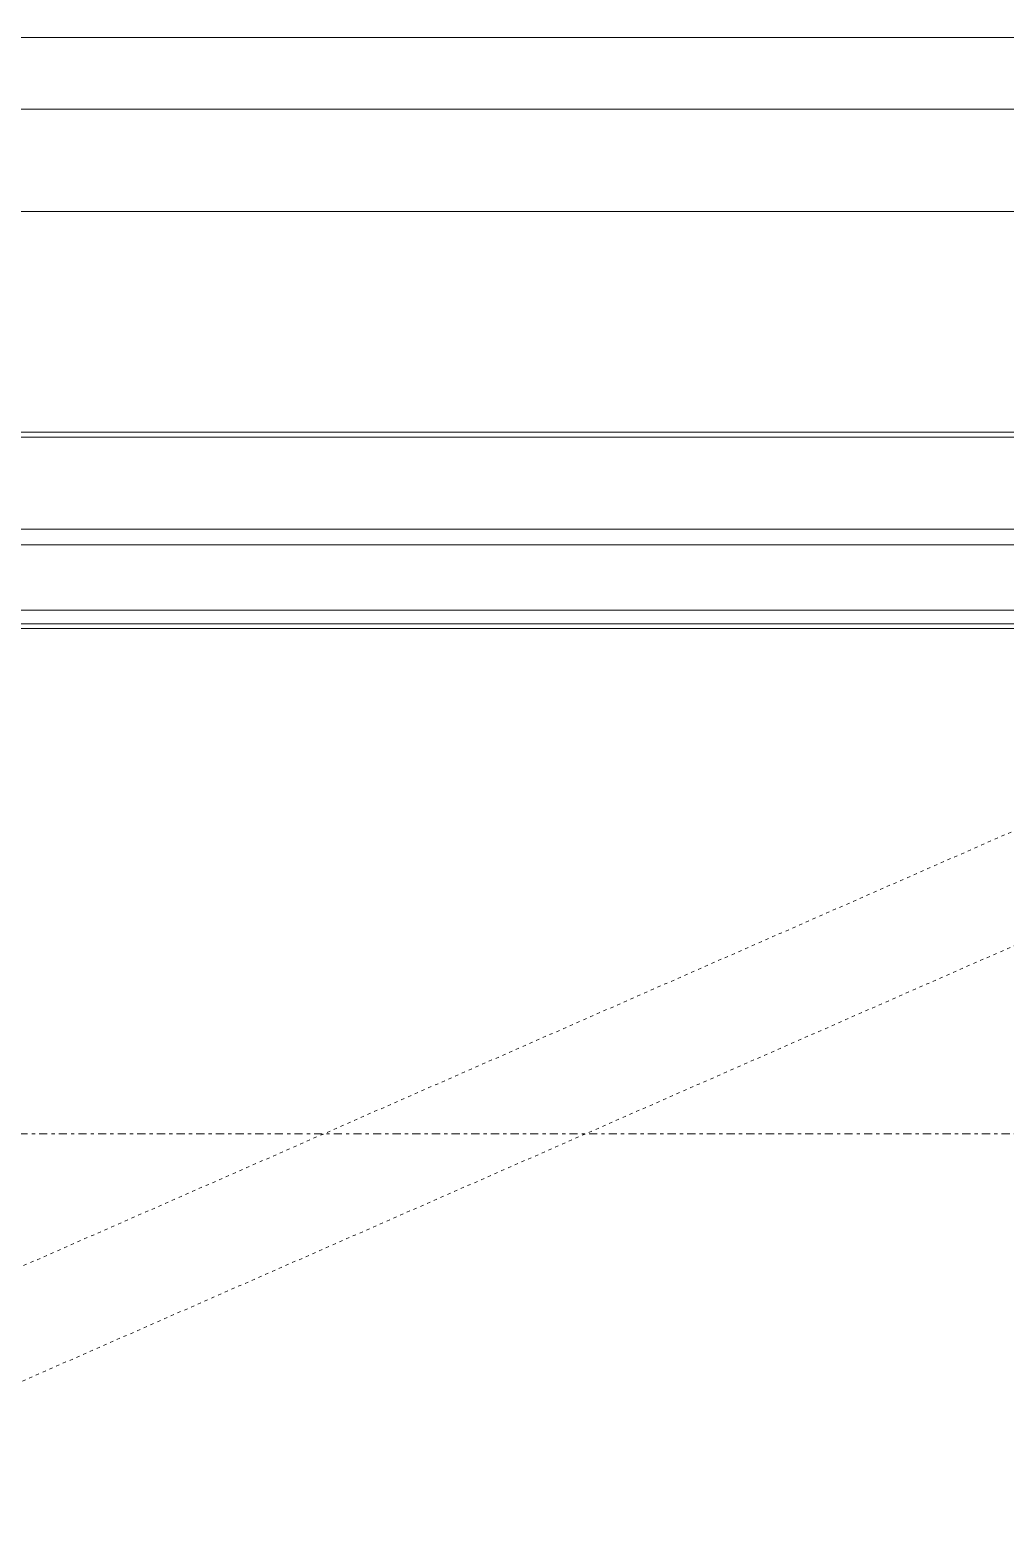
# Model space of a CAD drawing. Extents: x -1133 to 23780, y -1311 to 8245.
# Drawn here: x 8012.21 to 8042.02, y 2773.4 to 2818.74 of the extents above; entities that cross this region are included whole.
import ezdxf

# ---------------------------------------------------------------- set-up
doc = ezdxf.new("R2010")
doc.units = 0
doc.header["$MEASUREMENT"] = 0
doc.linetypes.add('DASHDOT2', pattern=[0.5, 0.25, -0.125, 0, -0.125])
doc.linetypes.add('DOT2', pattern=[0.125, 0, -0.125])
doc.layers.get('0').update_dxf_attribs({"color": 9, "lineweight": 9})
for name, color, linetype, lineweight in [('06D', 9, 'Continuous', 9), ('10', 9, 'Continuous', 9), ('20', 9, 'DOT2', 9), ('24', 9, 'DASHDOT2', 9), ('33', 9, 'BATTING', 9), ('35', 9, 'Continuous', 9)]:
    doc.layers.add(name, color=color, linetype=linetype, lineweight=lineweight)
doc.linetypes.add('BATTING', pattern='A,0.0001,-0.1,[134,ltypeshp.shx,S=0.1,R=0,X=-0.1,Y=0],-0.2,[134,ltypeshp.shx,S=0.1,R=180,X=0.1,Y=0],-0.1', length=0.4001)

# ---------------------------------------------------------------- blocks, each defined once
blk = doc.blocks.new('*U460')
at = {"layer": '06D'}
blk.add_lwpolyline([(105.875, 13.308), (18.125, 13.308), (18.125, 10.183), (105.875, 10.183)], close=True, dxfattribs=at)
at = {"layer": '10', "ltscale": 10}
for p, q in [((117.6, 3.439), (6.4, 3.439)), ((117.5, 3.289), (6.5, 3.289)), ((119.6, -2.561), (4.4, -2.561)), ((119.545, -2.411), (4.455, -2.411))]:
    blk.add_line(p, q, dxfattribs=at)
at = {"layer": '20'}
blk.add_lwpolyline([(119.7, -2.398), (119.7, -121.798, -0.421209), (4.3, -2.398, 1)], format="xyb", dxfattribs=at)
at = {"layer": '33', "ltscale": 0.25}
blk.add_lwpolyline([(117.55, 0.477), (6.45, 0.477)], dxfattribs=at)
blk = doc.blocks.new('fsdfsfsfsfd')
at = {"layer": '06D'}
blk.add_line((52607.25, -74585.327), (52607.25, -74485.445), dxfattribs=at)
at = {"layer": '06D', "elevation": 0}
blk.add_lwpolyline([(52591.75, -74474.977), (52589.75, -74474.977), (52589.75, -74595.977), (52591.75, -74595.977)], dxfattribs=at)
at = {"layer": '20', "elevation": 0}
blk.add_lwpolyline([(52607.49, -74590.872), (52562.943, -74489.432)], dxfattribs=at)

msp = doc.modelspace()

# ---------------------------------------------------------------- linework, layer by layer
at = {"layer": '06D'}
msp.add_lwpolyline([(7982, 2803), (7982, 2801), (8103, 2801), (8103, 2803)], dxfattribs=at)
at = {"layer": '24'}
msp.add_lwpolyline([(6827.5, 2785), (11027.5, 2785)], dxfattribs=at)
at = {"layer": '35'}
msp.add_lwpolyline([(10004.839, 1897.894, 0.099521), (7703.07, 1167.165), (7703.07, 1167.165), (7647.151, 1268.131, 0.006902), (7497.581, 1182.573), (7497.581, 1835), (7909.5, 1835), (7909.5, 2075), (7894.5, 2075), (7894.5, 2325), (7909.5, 2325), (7909.5, 2483.5), (7895.443, 2489.8), (7892.5, 2489.8), (7892.5, 2570.2), (7895.5, 2570.2), (7909.5, 2576.5), (7909.5, 2652), (7890.5, 2652), (7890.5, 2768), (7909.5, 2768), (7909.5, 2803), (8525.5, 2803)], format="xyb", dxfattribs=at)

# ---------------------------------------------------------------- block references
at = {"rotation": 90}
for p in [(-66492.847, -49788.75), (-66484.847, -49788.75)]:
    msp.add_blockref('fsdfsfsfsfd', p, dxfattribs=at)
at = {"layer": '10', "xscale": -1}
msp.add_blockref('*U460', (8097.191, 2803), dxfattribs=at)

doc.saveas('drawing.dxf')
